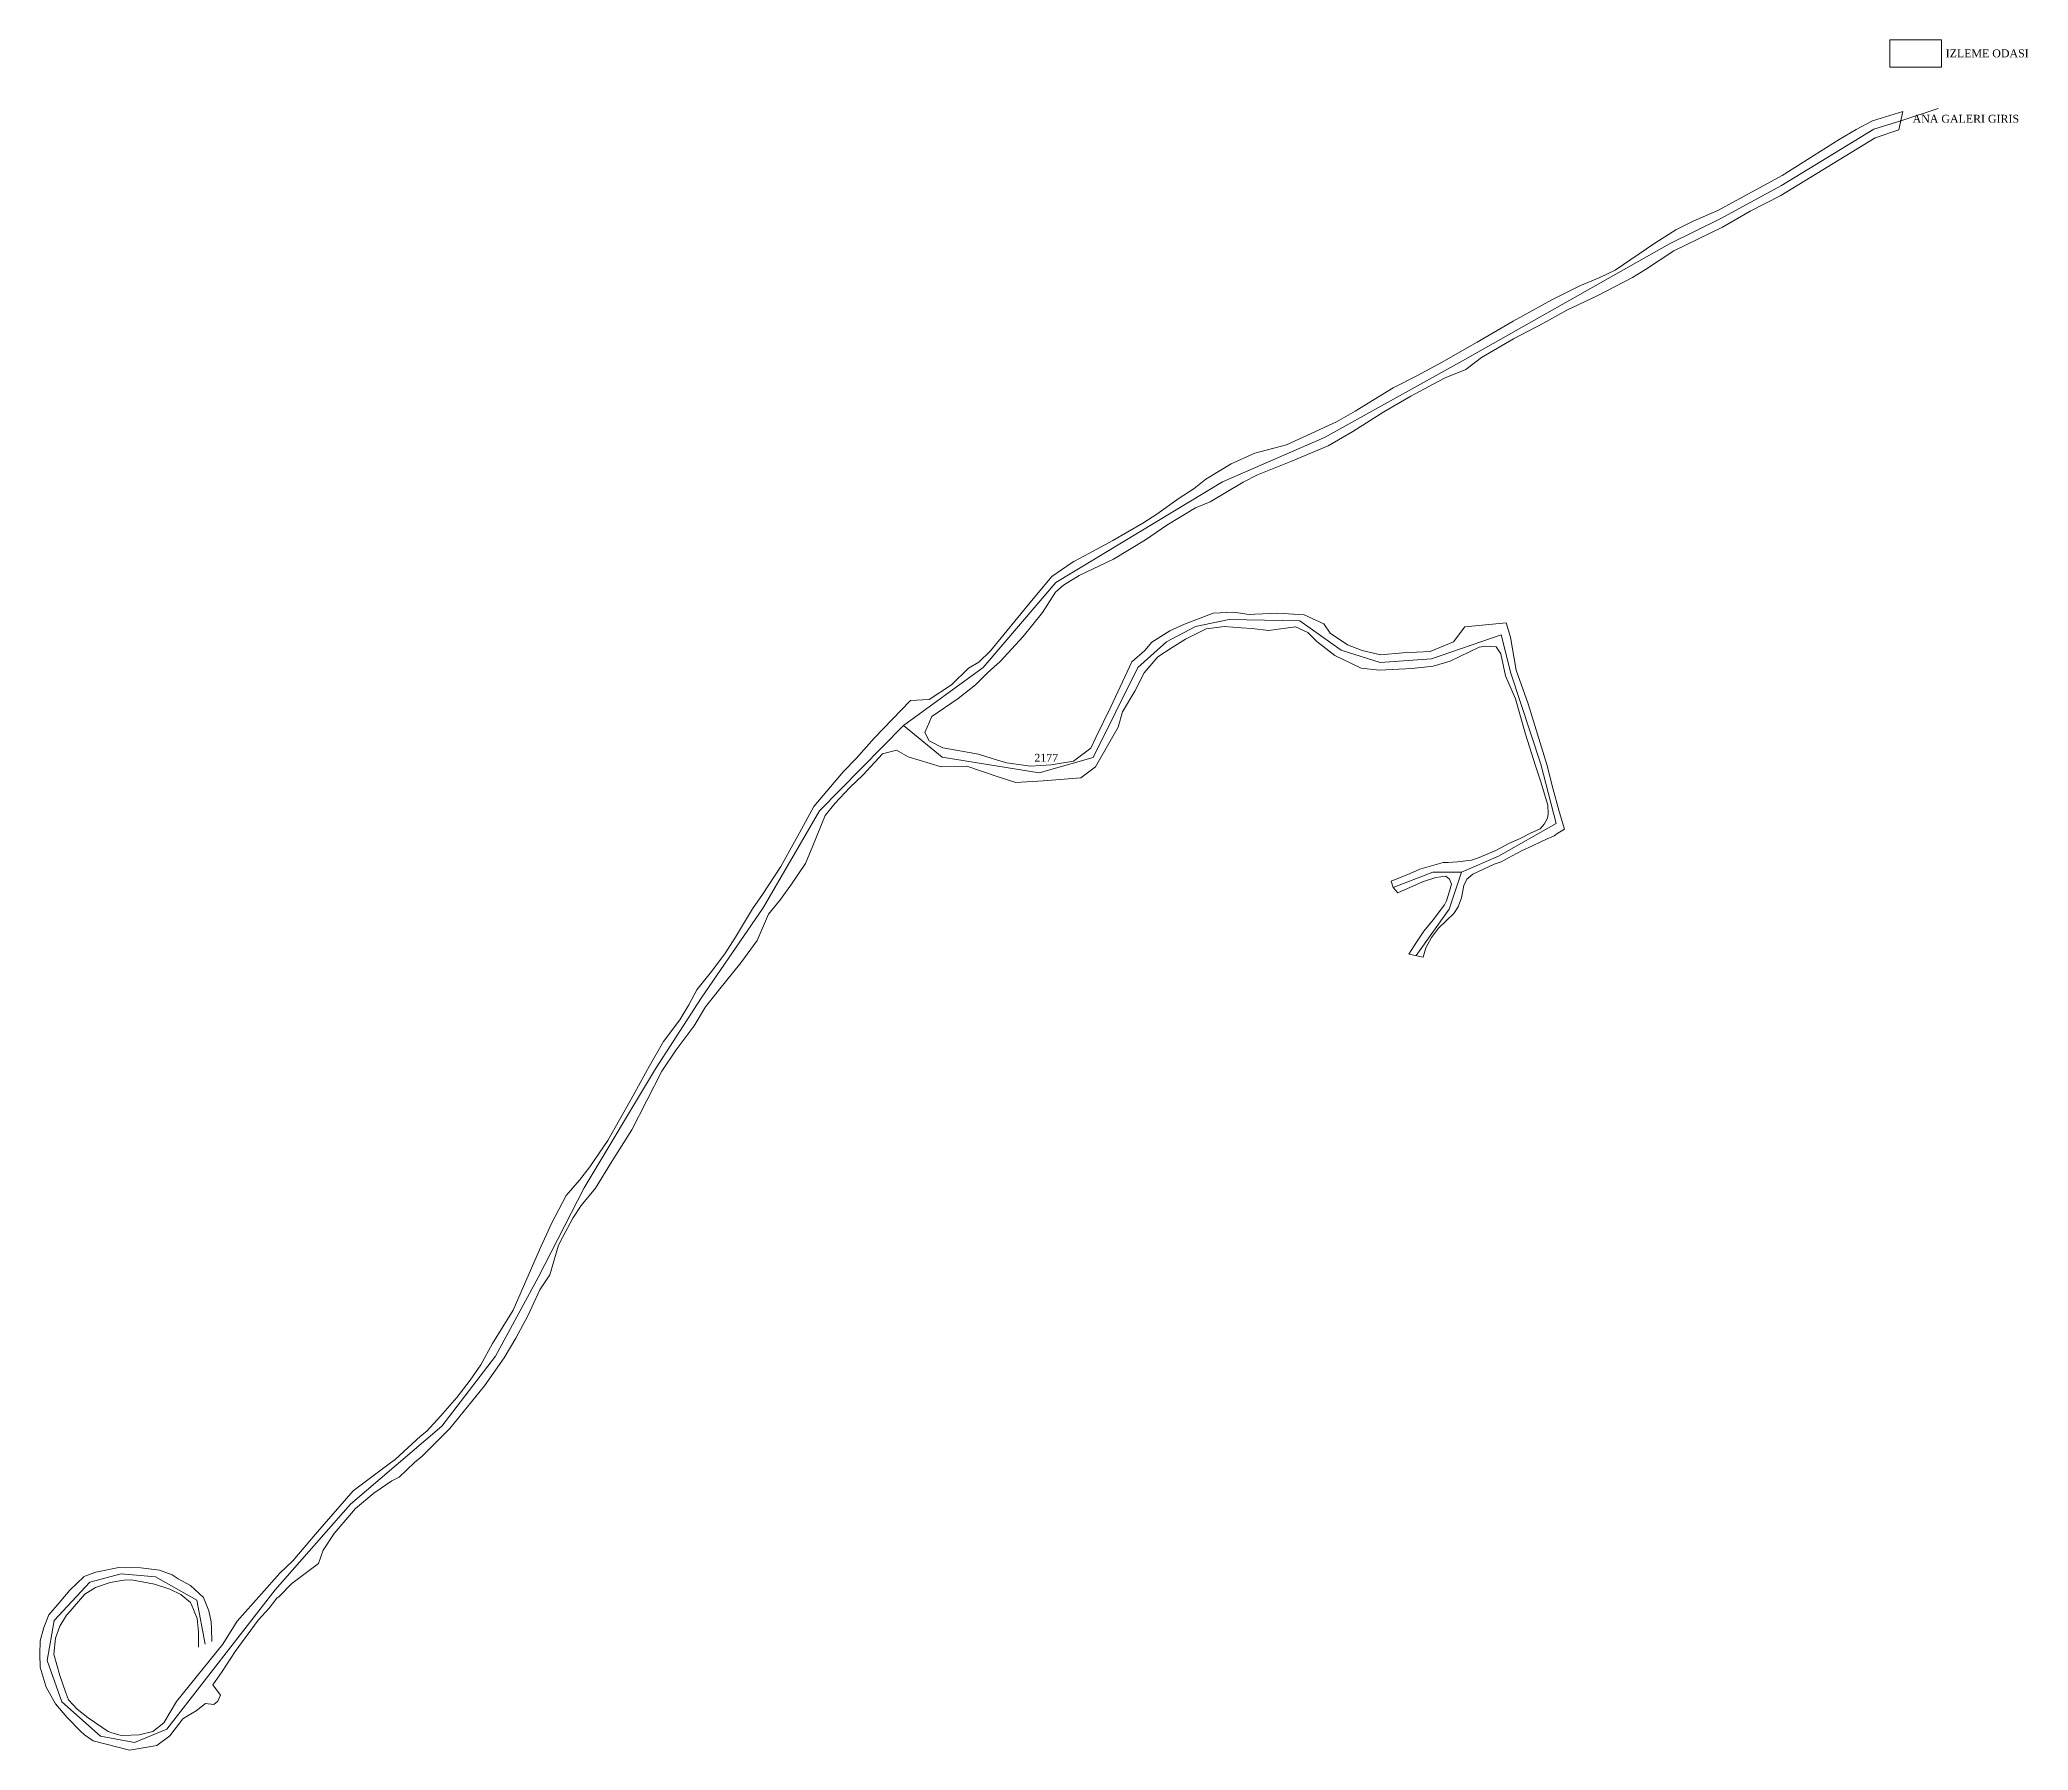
# Model space of a CAD drawing. Header units: millimetres. Extents: x 644460 to 644964, y 4144701 to 4145135.
import ezdxf

# ---------------------------------------------------------------- set-up
doc = ezdxf.new("R2010")
doc.units = ezdxf.units.MM
for name, color, linetype, lineweight in [('2177', 143, 'Continuous', 0), ('2240_1_KAT_SPRAL', 4, 'Continuous', 0), ('ANA_GALERI', 126, 'Continuous', 0), ('GEOFENCE', 3, 'Continuous', 0), ('INIT_COORD', 5, 'Continuous', 0), ('TEXT_BLUE', 5, 'Continuous', 0)]:
    doc.layers.add(name, color=color, linetype=linetype, lineweight=lineweight)
doc.styles.get("Standard").update_dxf_attribs({"font": 'TIMES.TTF'})

msp = doc.modelspace()

# ---------------------------------------------------------------- linework, layer by layer
at = {"layer": '2177', "lineweight": 0}
for p, q in [((644750.17, 4144986.59, 2174), (644746.45, 4144984.85, 2173.45)), ((644757.45, 4144989.34, 2174.42), (644750.17, 4144986.59, 2174)), ((644755.69, 4144985.36, 2174.35), (644760.32, 4144985.98, 2174.85)), ((644762.68, 4144989.61, 2175.27), (644757.45, 4144989.34, 2174.42)), ((644760.32, 4144985.98, 2174.85), (644764.53, 4144985.64, 2175.35)), ((644766.56, 4144989.02, 2175.8), (644762.68, 4144989.61, 2175.27)), ((644768, 4144989.09, 2175.97), (644766.56, 4144989.02, 2175.8)), ((644773.85, 4144989.36, 2176.55), (644768, 4144989.09, 2175.97)), ((644771.48, 4144985.01, 2176.41), (644778.35, 4144985.92, 2176.67)), ((644780.52, 4144988.94, 2176.72), (644773.85, 4144989.36, 2176.55)), ((644778.35, 4144985.92, 2176.67), (644781.43, 4144984.46, 2176.84)), ((644785.49, 4144986.69, 2176.72), (644780.52, 4144988.94, 2176.55)), ((644787.14, 4144984.3, 2177.08), (644785.49, 4144986.69, 2177.08)), ((644818.42, 4144982.06, 2179.87), (644821.27, 4144985.88, 2180.46)), ((644821.27, 4144985.88, 2180.46), (644831.74, 4144986.89, 2180.82)), ((644831.74, 4144986.89, 2180.82), (644832.84, 4144983.25, 2180.66)), ((644741.89, 4144982.02, 2173.14), (644740.11, 4144979.86, 2172.91)), ((644746.45, 4144984.85, 2173.45), (644741.89, 4144982.02, 2173.14)), ((644747.05, 4144980.68, 2173.3), (644750.42, 4144982.78, 2173.8)), ((644750.42, 4144982.78, 2173.8), (644755.69, 4144985.36, 2174.35)), ((644764.53, 4144985.64, 2175.35), (644767.36, 4144985.46, 2175.77)), ((644767.36, 4144985.46, 2175.77), (644771.48, 4144985.01, 2176.41)), ((644781.43, 4144984.46, 2176.84), (644783.72, 4144982.21, 2177.01)), ((644783.72, 4144982.21, 2177.01), (644788.31, 4144978.65, 2177.24)), ((644791.49, 4144981.3, 2177.18), (644787.14, 4144984.3, 2177.08)), ((644791.49, 4144981.3, 2177.18), (644795.22, 4144979.93, 2177.64)), ((644812.45, 4144979.61, 2179.3), (644818.42, 4144982.06, 2179.87)), ((644826.51, 4144980.97, 2180.72), (644824.9, 4144980.72, 2180.42)), ((644829.27, 4144980.82, 2180.41), (644826.51, 4144980.97, 2180.72)), ((644830.44, 4144979.03, 2180.65), (644829.27, 4144980.82, 2180.41)), ((644832.84, 4144983.25, 2180.66), (644834.34, 4144974.88, 2180.54)), ((644736.79, 4144977.02, 2172.08), (644731.46, 4144965.61, 2171.9)), ((644740.11, 4144979.86, 2172.91), (644736.79, 4144977.02, 2172.74)), ((644739.9, 4144974.22, 2172.55), (644743.37, 4144978.3, 2172.95)), ((644743.37, 4144978.3, 2172.95), (644747.05, 4144980.68, 2173.3)), ((644794.96, 4144975.44, 2177.66), (644788.31, 4144978.65, 2177.24)), ((644795.22, 4144979.93, 2177.64), (644799.86, 4144978.83, 2178.1)), ((644799.86, 4144978.83, 2178.1), (644805.51, 4144979.34, 2178.74)), ((644805.51, 4144979.34, 2178.74), (644812.45, 4144979.61, 2179.3)), ((644813.28, 4144975.88, 2179.25), (644807.85, 4144975.32, 2178.89)), ((644817.59, 4144977.23, 2179.85), (644813.28, 4144975.88, 2179.25)), ((644824.9, 4144980.72, 2180.42), (644817.59, 4144977.23, 2179.85)), ((644831.62, 4144973.44, 2180.5), (644830.44, 4144979.03, 2180.65)), ((644737.56, 4144969.62, 2172.2), (644739.9, 4144974.22, 2172.55)), ((644799.65, 4144974.9, 2178.11), (644794.96, 4144975.44, 2177.66)), ((644807.85, 4144975.32, 2178.89), (644799.65, 4144974.9, 2178.11)), ((644834.11, 4144967.61, 2180.37), (644831.62, 4144973.44, 2180.5)), ((644834.34, 4144974.88, 2180.54), (644837.34, 4144966.33, 2180.31)), ((644731.46, 4144965.61, 2171.9), (644727.63, 4144957.85, 2171.14)), ((644734.47, 4144964.33, 2171.64), (644737.56, 4144969.62, 2172.2)), ((644836.66, 4144958.68, 2180.1), (644834.11, 4144967.61, 2180.37)), ((644837.34, 4144966.33, 2180.31), (644842.06, 4144950.98, 2179.96)), ((644684.26, 4144959.07, 2167.9), (644686.07, 4144963.14, 2167.77)), ((644733.3, 4144960.42, 2171.41), (644734.47, 4144964.33, 2171.64)), ((644685.36, 4144956.96, 2167.89), (644684.26, 4144959.07, 2167.9)), ((644688.89, 4144955.21, 2168.18), (644685.36, 4144956.96, 2167.89)), ((644727.63, 4144957.85, 2171.14), (644726.42, 4144955.14, 2170.92)), ((644727.57, 4144950.36, 2170.7), (644733.3, 4144960.42, 2170.89)), ((644839.18, 4144950.65, 2180), (644836.66, 4144958.68, 2180.1)), ((644677.06, 4144954.59, 2168.32), (644680.08, 4144952.93, 2168.43)), ((644680.08, 4144952.93, 2168.43), (644688.44, 4144950.39, 2168.31)), ((644688.44, 4144950.39, 2168.31), (644694.92, 4144950.56, 2168.37)), ((644689.37, 4144955.12, 2168.59), (644688.89, 4144955.21, 2168.18)), ((644697.88, 4144953.61, 2168.53), (644689.37, 4144955.12, 2168.59)), ((644694.92, 4144950.56, 2168.37), (644702.62, 4144947.96, 2168.88)), ((644702.97, 4144951.95, 2168.76), (644697.88, 4144953.61, 2168.53)), ((644705.12, 4144951.4, 2169.34), (644702.97, 4144951.95, 2168.76)), ((644711.11, 4144950.52, 2169.64), (644705.12, 4144951.4, 2169.34)), ((644716.35, 4144950.91, 2170.1), (644711.11, 4144950.52, 2169.64)), ((644721.98, 4144951.81, 2170.46), (644716.35, 4144950.91, 2170.1)), ((644726.42, 4144955.14, 2170.92), (644721.98, 4144951.81, 2170.46)), ((644839.18, 4144950.65, 2180), (644840.51, 4144946.86, 2180.52)), ((644842.06, 4144950.98, 2179.96), (644843.61, 4144944.94, 2180.54)), ((644702.62, 4144947.96, 2168.88), (644707.37, 4144946.37, 2169.31)), ((644707.37, 4144946.37, 2169.31), (644714.31, 4144946.82, 2169.83)), ((644714.31, 4144946.82, 2169.83), (644723.9, 4144947.62, 2170.24)), ((644723.9, 4144947.62, 2170.39), (644727.57, 4144950.36, 2170.7)), ((644840.51, 4144946.86, 2180.52), (644842.3, 4144940.63, 2180.31)), ((644842.3, 4144940.63, 2180.31), (644842.42, 4144938.44, 2180.31)), ((644845.24, 4144939.03, 2180.31), (644843.61, 4144944.94, 2180.54)), ((644841.39, 4144935.84, 2180.16), (644840.37, 4144934.63, 2180.1)), ((644842.29, 4144937.33, 2180.21), (644841.39, 4144935.84, 2180.16)), ((644842.42, 4144938.44, 2180.31), (644842.29, 4144937.33, 2180.21)), ((644846.53, 4144934.6, 2180.14), (644845.24, 4144939.03, 2180.31)), ((644832.44, 4144930.96, 2180.29), (644829.16, 4144929.19, 2180.4)), ((644835.13, 4144932.08, 2180.1), (644832.44, 4144930.96, 2180.29)), ((644837.98, 4144933.55, 2180.1), (644835.13, 4144932.08, 2180.1)), ((644835.86, 4144929.18, 2180.19), (644838.41, 4144930.31, 2180.19)), ((644840.37, 4144934.63, 2180.1), (644837.98, 4144933.55, 2180.1)), ((644838.41, 4144930.31, 2180.19), (644840.52, 4144931.39, 2180.13)), ((644840.52, 4144931.39, 2180.13), (644842.2, 4144932.1, 2180.26)), ((644842.2, 4144932.1, 2180.26), (644843.93, 4144932.88, 2180.54)), ((644843.93, 4144932.88, 2180.54), (644844.85, 4144933.56, 2180.25)), ((644844.85, 4144933.56, 2180.25), (644846.53, 4144934.6, 2180.14)), ((644809.9, 4144924.42, 2180.47), (644815.8, 4144926.15, 2180.39)), ((644815.8, 4144926.15, 2180.39), (644817.08, 4144926.12, 2180.51)), ((644819.43, 4144926.29, 2180.74), (644817.08, 4144926.12, 2180.51)), ((644822.97, 4144926.74, 2180.59), (644819.43, 4144926.29, 2180.74)), ((644824.51, 4144927.18, 2180.63), (644822.97, 4144926.74, 2180.59)), ((644829.16, 4144929.19, 2180.4), (644824.51, 4144927.18, 2180.63)), ((644825.98, 4144924.42, 2180.62), (644828.74, 4144925.66, 2180.59)), ((644828.74, 4144925.66, 2180.59), (644830.51, 4144926.26, 2180.38)), ((644830.51, 4144926.26, 2180.38), (644833.25, 4144927.79, 2180.34)), ((644833.25, 4144927.79, 2180.34), (644835.86, 4144929.18, 2180.19)), ((644807.39, 4144923.3, 2180.51), (644802.57, 4144921.35, 2180.75)), ((644802.57, 4144921.35, 2180.75), (644803.08, 4144919.74, 2180.38)), ((644804.26, 4144918.42, 2180.55), (644810.57, 4144921.23, 2180.58)), ((644809.9, 4144924.42, 2180.47), (644807.39, 4144923.3, 2180.51)), ((644810.57, 4144921.23, 2180.58), (644813.89, 4144922.28, 2180.55)), ((644813.89, 4144922.28, 2180.55), (644816.43, 4144922.67, 2180.15)), ((644816.43, 4144922.67, 2180.15), (644817.36, 4144921.85, 2180.81)), ((644817.93, 4144920.59, 2180.83), (644817.36, 4144921.85, 2180.81)), ((644817.41, 4144918.87, 2181.13), (644817.93, 4144920.59, 2180.83)), ((644821.05, 4144920.27, 2180.73), (644820.42, 4144917.12, 2181.34)), ((644821.78, 4144921.89, 2180.42), (644821.05, 4144920.27, 2180.73)), ((644823.28, 4144923.18, 2180.36), (644821.78, 4144921.89, 2180.42)), ((644823.28, 4144923.18, 2180.36), (644825.98, 4144924.42, 2180.62)), ((644803.08, 4144919.74, 2180.38), (644804.26, 4144918.42, 2180.55)), ((644816.12, 4144915.36, 2182.04), (644813.21, 4144911.54, 2183.18)), ((644816.66, 4144916.43, 2181.7), (644816.12, 4144915.36, 2182.04)), ((644816.66, 4144916.43, 2181.7), (644817.41, 4144918.87, 2181.13)), ((644819.6, 4144914.88, 2181.76), (644820.42, 4144917.12, 2181.34)), ((644813.21, 4144911.54, 2183.18), (644810.89, 4144908.71, 2184.11)), ((644814.63, 4144909.48, 2183.4), (644818.48, 4144913.14, 2182.09)), ((644818.48, 4144913.14, 2182.09), (644819.6, 4144914.88, 2181.76)), ((644809.02, 4144905.87, 2185.09), (644807.11, 4144902.83, 2186)), ((644810.89, 4144908.71, 2184.11), (644809.02, 4144905.87, 2185.09)), ((644811.41, 4144904.44, 2185.03), (644812.86, 4144907.07, 2184.23)), ((644812.86, 4144907.07, 2184.23), (644814.63, 4144909.48, 2183.4)), ((644807.11, 4144902.83, 2186), (644810.74, 4144902.13, 2185.78)), ((644810.74, 4144902.13, 2185.78), (644811.41, 4144904.44, 2185.03))]:
    msp.add_line(p, q, dxfattribs=at)
at = {"layer": '2240_1_KAT_SPRAL', "lineweight": 0}
for p, q in [((644470.9, 4144744.87, 2190.09), (644467.37, 4144741.51, 2189.8)), ((644470.97, 4144744.94, 2190.17), (644470.9, 4144744.87, 2190.09)), ((644473.97, 4144746.12, 2190.39), (644470.97, 4144744.94, 2190.17)), ((644479.79, 4144747.24, 2191.05), (644473.97, 4144746.12, 2190.39)), ((644481.05, 4144744.04, 2191.19), (644477.64, 4144743.44, 2190.76)), ((644485.41, 4144747.15, 2191.59), (644479.79, 4144747.24, 2191.05)), ((644483.03, 4144744.13, 2191.4), (644481.05, 4144744.04, 2191.19)), ((644488.88, 4144743.06, 2191.67), (644483.03, 4144744.13, 2191.4)), ((644490.1, 4144746.6, 2191.73), (644485.41, 4144747.15, 2191.59)), ((644493.37, 4144745.39, 2191.88), (644490.1, 4144746.6, 2191.73)), ((644494.89, 4144744.4, 2191.91), (644493.37, 4144745.39, 2191.88)), ((644497.97, 4144742.73, 2192.22), (644494.89, 4144744.4, 2191.91)), ((644467.37, 4144741.51, 2189.8), (644464.68, 4144738.31, 2189.42)), ((644471.2, 4144740.52, 2189.94), (644466.85, 4144735.51, 2189.45)), ((644473.9, 4144742.22, 2190.32), (644471.2, 4144740.52, 2189.94)), ((644477.64, 4144743.44, 2190.76), (644473.9, 4144742.22, 2190.32)), ((644492.78, 4144741.78, 2191.8), (644488.88, 4144743.06, 2191.67)), ((644495.55, 4144740.4, 2192.17), (644492.78, 4144741.78, 2191.8)), ((644497.96, 4144738.37, 2192.38), (644495.55, 4144740.4, 2192.17)), ((644501.3, 4144739.64, 2192.49), (644497.97, 4144742.73, 2192.22)), ((644502.65, 4144736.31, 2192.79), (644501.3, 4144739.64, 2192.49)), ((644462.03, 4144735.28, 2189.06), (644460.78, 4144732.08, 2188.67)), ((644464.68, 4144738.31, 2189.42), (644462.03, 4144735.28, 2189.06)), ((644466.5, 4144735.15, 2189.38), (644464.8, 4144732.41, 2189.03)), ((644466.85, 4144735.51, 2189.45), (644466.5, 4144735.15, 2189.38)), ((644498.13, 4144738.03, 2192.44), (644497.96, 4144738.37, 2192.38)), ((644499.65, 4144734.34, 2192.92), (644498.13, 4144738.03, 2192.44)), ((644500.03, 4144730.96, 2193.3), (644499.65, 4144734.34, 2192.92)), ((644503.22, 4144733.48, 2193.09), (644502.65, 4144736.31, 2192.79)), ((644459.87, 4144728.65, 2188.36), (644459.75, 4144725.32, 2188.08)), ((644460.78, 4144732.08, 2188.67), (644459.87, 4144728.65, 2188.36)), ((644463.77, 4144729.3, 2188.55), (644463.35, 4144725.28, 2188.04)), ((644464.8, 4144732.41, 2189.03), (644463.77, 4144729.3, 2188.55)), ((644500.04, 4144727.05, 2193.61), (644500.03, 4144730.96, 2193.3)), ((644503.3, 4144731.76, 2193.17), (644503.22, 4144733.48, 2193.09)), ((644503.41, 4144728.52, 2193.44), (644503.3, 4144731.76, 2193.17)), ((644459.75, 4144725.32, 2188.08), (644459.89, 4144721.98, 2187.87)), ((644463.35, 4144725.28, 2188.04), (644464.82, 4144719.88, 2187.36)), ((644459.89, 4144721.98, 2187.87), (644461.38, 4144716.89, 2187.32)), ((644464.82, 4144719.88, 2187.36), (644466.24, 4144715.71, 2187.06)), ((644461.38, 4144716.89, 2187.32), (644463.71, 4144712.71, 2187.03)), ((644466.24, 4144715.71, 2187.06), (644467.06, 4144713.73, 2186.79)), ((644467.06, 4144713.73, 2186.79), (644469.23, 4144711.35, 2186.54)), ((644463.71, 4144712.71, 2187.03), (644466.72, 4144709.24, 2186.65)), ((644466.72, 4144709.24, 2186.65), (644470.11, 4144705.71, 2186.1)), ((644469.23, 4144711.35, 2186.54), (644472.04, 4144709.09, 2186.13)), ((644472.04, 4144709.09, 2186.13), (644477.08, 4144705.7, 2185.44)), ((644470.11, 4144705.71, 2186.1), (644471.11, 4144704.8, 2185.99)), ((644471.11, 4144704.8, 2185.99), (644473.29, 4144703.25, 2185.71)), ((644477.08, 4144705.7, 2185.44), (644478.04, 4144705.35, 2185.34)), ((644478.04, 4144705.35, 2185.34), (644480.18, 4144704.76, 2185.17)), ((644480.18, 4144704.76, 2185.17), (644480.84, 4144704.63, 2184.87)), ((644480.84, 4144704.63, 2184.87), (644484.99, 4144704.81, 2184.43)), ((644484.99, 4144704.81, 2184.43), (644488.43, 4144705.67, 2184.04)), ((644488.43, 4144705.67, 2184.04), (644491.22, 4144707.86, 2183.74)), ((644489.47, 4144702.08, 2184.14), (644492.79, 4144704.55, 2183.72)), ((644473.29, 4144703.25, 2185.71), (644482.52, 4144700.91, 2184.71)), ((644482.52, 4144700.91, 2184.71), (644489.47, 4144702.08, 2184.14))]:
    msp.add_line(p, q, dxfattribs=at)
at = {"layer": 'ANA_GALERI', "lineweight": 0}
for p, q in [((644916.26, 4145109.55, 2157.33), (644920.54, 4145112.07, 2157.17)), ((644920.54, 4145112.07, 2157.17), (644924.69, 4145114.27, 2157.15)), ((644924.69, 4145114.27, 2157.15), (644932.36, 4145116.61, 2156.53)), ((644931.38, 4145112, 2156.73), (644925.38, 4145109.98, 2156.95)), ((644931.38, 4145112, 2156.73), (644932.36, 4145116.61, 2156.53)), ((644925.38, 4145109.98, 2156.95), (644901.43, 4145095.32, 2158.03)), ((644901.77, 4145100.37, 2157.81), (644916.26, 4145109.55, 2157.33)), ((644901.77, 4145100.37, 2157.81), (644885.5, 4145091.48, 2158.33)), ((644893.64, 4145091.35, 2158), (644901.43, 4145095.32, 2158.03)), ((644874.3, 4145081.26, 2158.53), (644886.61, 4145087.33, 2158.51)), ((644879.35, 4145088.88, 2158.75), (644874.84, 4145086.64, 2158.67)), ((644885.5, 4145091.48, 2158.33), (644879.35, 4145088.88, 2158.75)), ((644886.61, 4145087.33, 2158.39), (644893.64, 4145091.35, 2158)), ((644869.44, 4145083.25, 2158.8), (644859.45, 4145076.4, 2158.99)), ((644874.84, 4145086.64, 2158.67), (644869.44, 4145083.25, 2158.8)), ((644863.83, 4145074.56, 2158.75), (644867.08, 4145076.59, 2158.75)), ((644867.08, 4145076.59, 2158.75), (644874.3, 4145081.26, 2158.53)), ((644850.43, 4145072.4, 2159.32), (644843.35, 4145068.85, 2159.4)), ((644855.54, 4145074.48, 2159.24), (644850.43, 4145072.4, 2159.32)), ((644854.83, 4145069.89, 2159.12), (644863.83, 4145074.56, 2158.75)), ((644859.45, 4145076.4, 2158.99), (644855.54, 4145074.48, 2159.24)), ((644843.35, 4145068.85, 2159.4), (644833.52, 4145063.42, 2159.97)), ((644847.17, 4145066.26, 2159.39), (644854.83, 4145069.89, 2159.12)), ((644833.52, 4145063.42, 2159.97), (644824.39, 4145058.14, 2160.35)), ((644833.66, 4145058.93, 2159.97), (644841.27, 4145062.94, 2159.99)), ((644841.27, 4145062.94, 2159.99), (644847.17, 4145066.26, 2159.39)), ((644824.39, 4145058.14, 2160.35), (644815.39, 4145052.98, 2160.72)), ((644825.54, 4145054.19, 2160.51), (644833.66, 4145058.93, 2159.97)), ((644815.39, 4145052.98, 2160.72), (644809.28, 4145049.66, 2161.11)), ((644821.5, 4145051.21, 2160.74), (644825.54, 4145054.19, 2160.51)), ((644803.14, 4145046.57, 2161.42), (644793.44, 4145040.62, 2161.76)), ((644809.28, 4145049.66, 2161.11), (644803.14, 4145046.57, 2161.42)), ((644807.58, 4145044.42, 2161.23), (644813.28, 4145047.48, 2160.99)), ((644813.28, 4145047.48, 2160.99), (644816.33, 4145049.06, 2160.76)), ((644816.33, 4145049.06, 2160.76), (644821.5, 4145051.21, 2160.74)), ((644800.7, 4145040.48, 2161.55), (644807.58, 4145044.42, 2161.23)), ((644788.76, 4145037.87, 2161.81), (644776.07, 4145032.1, 2162.3)), ((644793.44, 4145040.62, 2161.76), (644788.76, 4145037.87, 2161.81)), ((644792.89, 4145035.41, 2161.8), (644800.7, 4145040.48, 2161.55)), ((644776.07, 4145032.1, 2162.3), (644768.03, 4145029.96, 2162.34)), ((644777.12, 4145027.82, 2162.09), (644786.6, 4145031.79, 2161.78)), ((644786.6, 4145031.79, 2161.78), (644792.89, 4145035.41, 2161.8)), ((644762.04, 4145027.27, 2162.59), (644755.57, 4145023.33, 2162.58)), ((644768.03, 4145029.96, 2162.34), (644762.04, 4145027.27, 2162.59)), ((644768.7, 4145024.45, 2162.37), (644777.12, 4145027.82, 2162.09)), ((644755.57, 4145023.33, 2162.69), (644752.59, 4145020.95, 2162.76)), ((644756.69, 4145017.64, 2162.54), (644765.06, 4145022.64, 2162.44)), ((644765.06, 4145022.64, 2162.44), (644768.7, 4145024.45, 2162.37)), ((644748.84, 4145018.57, 2163), (644743.12, 4145014.49, 2163.68)), ((644745.69, 4145011.71, 2163.73), (644752.95, 4145016.06, 2163.04)), ((644752.59, 4145020.95, 2162.76), (644748.84, 4145018.57, 2163)), ((644752.95, 4145016.06, 2163.04), (644756.69, 4145017.64, 2162.75)), ((644739.59, 4145012.18, 2163.82), (644731.99, 4145007.8, 2164.33)), ((644743.12, 4145014.49, 2163.68), (644739.59, 4145012.18, 2163.82)), ((644740.24, 4145007.94, 2164.07), (644745.69, 4145011.71, 2163.73)), ((644731.99, 4145007.8, 2164.33), (644725.93, 4145004.51, 2164.86)), ((644732.13, 4145003.09, 2164.53), (644740.24, 4145007.94, 2164.07)), ((644721.4, 4145002.02, 2165.18), (644716.51, 4144998.7, 2165.63)), ((644722.06, 4145002.47, 2165.06), (644721.4, 4145002.02, 2165.18)), ((644725.93, 4145004.51, 2164.86), (644722.06, 4145002.47, 2165.06)), ((644723.45, 4144998.93, 2165.11), (644732.13, 4145003.09, 2164.53)), ((644716.51, 4144998.7, 2165.63), (644711.38, 4144992.5, 2165.93)), ((644717.46, 4144994.69, 2165.54), (644719.49, 4144996.46, 2165.43)), ((644719.49, 4144996.46, 2165.43), (644723.45, 4144998.93, 2165.11)), ((644711.38, 4144992.5, 2165.93), (644700.93, 4144979.79, 2166.6)), ((644714.13, 4144989.51, 2165.93), (644717.46, 4144994.69, 2165.54)), ((644709.2, 4144983.41, 2166.46), (644714.13, 4144989.51, 2165.93)), ((644703.41, 4144977.13, 2166.64), (644709.2, 4144983.41, 2166.46)), ((644697.99, 4144976.93, 2166.66), (644695.37, 4144975.42, 2167.04)), ((644700.93, 4144979.79, 2166.6), (644697.99, 4144976.93, 2166.66)), ((644700.2, 4144974.21, 2166.86), (644703.41, 4144977.13, 2166.64)), ((644691.07, 4144971.18, 2167.56), (644685.35, 4144967.45, 2167.84)), ((644695.37, 4144975.42, 2167.04), (644691.07, 4144971.18, 2167.56)), ((644692.76, 4144967.74, 2167.58), (644697.1, 4144971.22, 2167.15)), ((644697.1, 4144971.22, 2167.15), (644700.2, 4144974.21, 2166.86)), ((644680.65, 4144967.23, 2168.54), (644671.47, 4144957.69, 2168.62)), ((644680.65, 4144967.23, 2168.59), (644685.35, 4144967.45, 2167.84)), ((644686.07, 4144963.14, 2167.85), (644692.76, 4144967.74, 2167.58)), ((644671.47, 4144957.69, 2168.62), (644666.83, 4144952.47, 2168.75)), ((644666.83, 4144952.47, 2168.75), (644663.63, 4144949.16, 2168.67)), ((644668.63, 4144948.36, 2168.7), (644673.52, 4144953.64, 2168.64)), ((644673.52, 4144953.64, 2168.64), (644677.06, 4144954.59, 2168.32)), ((644663.63, 4144949.16, 2168.67), (644656.12, 4144940.34, 2168.88)), ((644665.28, 4144945.18, 2168.7), (644668.63, 4144948.36, 2168.7)), ((644659.03, 4144938.03, 2169.32), (644661.42, 4144941.12, 2168.94)), ((644661.42, 4144941.12, 2168.94), (644665.28, 4144945.18, 2168.7)), ((644656.12, 4144940.34, 2169.36), (644652.53, 4144933.65, 2169.88)), ((644655.88, 4144930.3, 2169.79), (644659.03, 4144938.03, 2169.32)), ((644647.75, 4144925.12, 2170.11), (644652.53, 4144933.65, 2169.88)), ((644655.88, 4144930.3, 2169.79), (644654.02, 4144925.82, 2169.65)), ((644654.02, 4144925.82, 2169.65), (644650.49, 4144920.59, 2170)), ((644643.1, 4144918, 2170.39), (644647.75, 4144925.12, 2170.11)), ((644650.49, 4144920.59, 2170), (644647.67, 4144916.76, 2170.03)), ((644640.57, 4144914.37, 2170.29), (644643.1, 4144918, 2170.39)), ((644647.67, 4144916.76, 2170.03), (644644.65, 4144912.97, 2170.41)), ((644636.25, 4144907.15, 2170.78), (644640.57, 4144914.37, 2170.29)), ((644644.65, 4144912.97, 2170.41), (644641.75, 4144906.3, 2170.48)), ((644633.57, 4144902.94, 2170.67), (644636.25, 4144907.15, 2170.78)), ((644641.75, 4144906.3, 2170.48), (644637.61, 4144900.62, 2170.69)), ((644630.14, 4144898.46, 2170.71), (644633.57, 4144902.94, 2170.67)), ((644637.61, 4144900.62, 2170.69), (644631.9, 4144893.64, 2170.84)), ((644626.43, 4144893.83, 2171.14), (644630.14, 4144898.46, 2170.71)), ((644622.1, 4144886.24, 2171.8), (644624.45, 4144889.99, 2171.33)), ((644624.45, 4144889.99, 2171.33), (644626.43, 4144893.83, 2171.14)), ((644631.9, 4144893.64, 2170.84), (644628.61, 4144889.53, 2171.22)), ((644617.99, 4144880.7, 2172.27), (644622.1, 4144886.24, 2171.8)), ((644628.61, 4144889.53, 2171.22), (644625.75, 4144884.69, 2171.71)), ((644614.39, 4144874.32, 2172.72), (644617.99, 4144880.7, 2172.27)), ((644625.75, 4144884.69, 2171.71), (644621.22, 4144878.63, 2172.21)), ((644621.22, 4144878.63, 2172.21), (644617.56, 4144873.17, 2172.74)), ((644609.75, 4144866.09, 2172.98), (644614.39, 4144874.32, 2172.72)), ((644617.56, 4144873.17, 2172.74), (644609.94, 4144858.3, 2173.32)), ((644603.89, 4144855.58, 2173.81), (644609.75, 4144866.09, 2172.98)), ((644599.3, 4144848.93, 2174.3), (644603.89, 4144855.58, 2173.81)), ((644609.94, 4144858.3, 2173.32), (644604.84, 4144850.22, 2173.9)), ((644604.84, 4144850.22, 2173.9), (644600.7, 4144843.51, 2174.34)), ((644593.32, 4144841.65, 2174.17), (644596.66, 4144845.54, 2174.51)), ((644596.66, 4144845.54, 2174.51), (644599.3, 4144848.93, 2174.3)), ((644589.55, 4144834.57, 2175.19), (644593.32, 4144841.65, 2174.17)), ((644600.7, 4144843.51, 2174.34), (644597.11, 4144839.1, 2174.68)), ((644586.52, 4144827.89, 2175.51), (644589.55, 4144834.57, 2175.19)), ((644594.95, 4144835.85, 2174.9), (644592.37, 4144831.02, 2175.26)), ((644597.11, 4144839.1, 2174.68), (644594.95, 4144835.85, 2174.9)), ((644592.37, 4144831.02, 2175.26), (644591.39, 4144829.03, 2175.29)), ((644579.82, 4144812.54, 2176.48), (644586.52, 4144827.89, 2175.51)), ((644589.15, 4144821.48, 2176.28), (644591.39, 4144829.03, 2175.29)), ((644589.15, 4144821.48, 2176.58), (644586.65, 4144817.72, 2175.99)), ((644586.65, 4144817.72, 2175.99), (644583.58, 4144811.13, 2176.32)), ((644574.58, 4144804.09, 2176.92), (644579.82, 4144812.54, 2176.48)), ((644583.58, 4144811.13, 2176.32), (644580.54, 4144805.41, 2176.64)), ((644580.54, 4144805.41, 2176.64), (644577.55, 4144800.44, 2176.96)), ((644571.63, 4144798.65, 2177.02), (644574.58, 4144804.09, 2176.92)), ((644577.55, 4144800.44, 2176.96), (644572.59, 4144793.38, 2177.25)), ((644565.57, 4144790.35, 2177.77), (644568.92, 4144794.81, 2177.53)), ((644568.92, 4144794.81, 2177.53), (644571.63, 4144798.65, 2177.02)), ((644561.38, 4144785.66, 2178.11), (644565.57, 4144790.35, 2177.77)), ((644572.59, 4144793.38, 2177.25), (644563.78, 4144782.53, 2178.13)), ((644557.92, 4144781.86, 2178.49), (644561.38, 4144785.66, 2178.11)), ((644549.89, 4144774.68, 2178.97), (644556.33, 4144780.59, 2178.38)), ((644556.33, 4144780.59, 2178.38), (644557.92, 4144781.86, 2178.49)), ((644563.78, 4144782.53, 2178.13), (644556.78, 4144775.48, 2178.39)), ((644548.76, 4144773.84, 2178.98), (644549.89, 4144774.68, 2178.97)), ((644554.85, 4144773.89, 2179.32), (644556.78, 4144775.48, 2178.39)), ((644539.25, 4144766.71, 2179.66), (644548.76, 4144773.84, 2178.98)), ((644549.05, 4144769.23, 2179.03), (644544.52, 4144766.16, 2179.21)), ((644550.93, 4144770.19, 2179.9), (644549.05, 4144769.23, 2179.03)), ((644554.85, 4144773.89, 2179.39), (644550.93, 4144770.19, 2179.9)), ((644530.22, 4144756.27, 2180.64), (644539.25, 4144766.71, 2179.66)), ((644544.52, 4144766.16, 2179.21), (644539.85, 4144762.19, 2179.7)), ((644539.85, 4144762.19, 2179.7), (644534.4, 4144755.9, 2180.37)), ((644523.94, 4144748.92, 2181.1), (644530.22, 4144756.27, 2180.64)), ((644534.4, 4144755.9, 2180.37), (644531.65, 4144751.66, 2180.75)), ((644520.68, 4144745.83, 2181.17), (644523.94, 4144748.92, 2181.1)), ((644531.65, 4144751.66, 2180.75), (644530.49, 4144748.25, 2180.93)), ((644515.99, 4144740.61, 2181.17), (644520.68, 4144745.83, 2181.41)), ((644530.49, 4144748.25, 2181.17), (644523.68, 4144743.24, 2181.16)), ((644509.81, 4144733.65, 2181.56), (644515.99, 4144740.61, 2181.17)), ((644519.9, 4144739.45, 2181.22), (644517.96, 4144736.96, 2181.2)), ((644520.52, 4144739.89, 2181.23), (644519.9, 4144739.45, 2181.22)), ((644523.68, 4144743.24, 2181.16), (644520.52, 4144739.89, 2181.23)), ((644506.19, 4144727.85, 2181.7), (644509.81, 4144733.65, 2181.56)), ((644515.14, 4144733.91, 2181.47), (644509.33, 4144725.98, 2181.74)), ((644517.96, 4144736.96, 2181.2), (644515.14, 4144733.91, 2181.47)), ((644506.19, 4144727.85, 2181.7), (644494.46, 4144713.29, 2182.86)), ((644509.33, 4144725.98, 2181.74), (644506, 4144720.88, 2181.93)), ((644506, 4144720.88, 2181.93), (644503.65, 4144717.52, 2182.14)), ((644503.65, 4144717.52, 2182.14), (644505.61, 4144714.88, 2182.25)), ((644504.89, 4144713.38, 2182.39), (644503.88, 4144712.48, 2182.75)), ((644505.61, 4144714.88, 2182.25), (644504.89, 4144713.38, 2182.39)), ((644491.22, 4144707.86, 2183.74), (644494.46, 4144713.29, 2182.86)), ((644492.79, 4144704.55, 2183.72), (644496.05, 4144708.87, 2183.07)), ((644497.37, 4144709.76, 2182.82), (644496.05, 4144708.87, 2183.07)), ((644499.39, 4144710.9, 2182.57), (644497.37, 4144709.76, 2182.82)), ((644501.81, 4144712.73, 2182.69), (644499.39, 4144710.9, 2182.57)), ((644503.88, 4144712.48, 2182.75), (644501.81, 4144712.73, 2182.69))]:
    msp.add_line(p, q, dxfattribs=at)
msp.add_lwpolyline([(644929.1, 4145127.87), (644942.17, 4145127.87), (644942.17, 4145134.83), (644929.1, 4145134.83), (644929.1, 4145127.87)], close=True, dxfattribs=at)
at = {"layer": 'GEOFENCE'}
for p, q in [((644941.38, 4145117.39, 2156.63), (644931.87, 4145114.3, 2156.63)), ((644925.03, 4145112.13, 2157.05), (644901.6, 4145097.85, 2157.92)), ((644931.87, 4145114.3, 2156.63), (644925.03, 4145112.13, 2157.05)), ((644901.6, 4145097.85, 2157.92), (644886.06, 4145089.41, 2158.42)), ((644886.06, 4145089.41, 2158.42), (644873.22, 4145083.1, 2158.64)), ((644873.22, 4145083.1, 2158.64), (644820.7, 4145053.38, 2160.64)), ((644820.7, 4145053.38, 2160.64), (644785.64, 4145033.9, 2161.87)), ((644785.64, 4145033.9, 2161.87), (644759.84, 4145022.72, 2162.54)), ((644759.84, 4145022.72, 2162.54), (644717.49, 4144997.13, 2165.55)), ((644717.49, 4144997.13, 2165.55), (644699.09, 4144975.57, 2166.76)), ((644745.61, 4144982.06, 2173.3), (644752.93, 4144985.98, 2174.17)), ((644752.93, 4144985.98, 2174.17), (644761.5, 4144987.8, 2175.06)), ((644761.5, 4144987.8, 2175.06), (644779.43, 4144987.43, 2176.61)), ((644779.43, 4144987.43, 2176.61), (644789.9, 4144979.98, 2177.21)), ((644738.34, 4144975.62, 2172.64), (644745.61, 4144982.06, 2173.3)), ((644812.86, 4144977.75, 2179.27), (644830.5, 4144983.85, 2180.61)), ((644830.5, 4144983.85, 2180.61), (644832.98, 4144974.16, 2180.52)), ((644789.9, 4144979.98, 2177.21), (644799.76, 4144976.87, 2178.11)), ((644799.76, 4144976.87, 2178.11), (644812.86, 4144977.75, 2179.27)), ((644699.09, 4144975.57, 2166.76), (644678.86, 4144960.91, 2168.45)), ((644726.99, 4144952.75, 2170.81), (644738.34, 4144975.62, 2172.64)), ((644832.98, 4144974.16, 2180.52), (644840.54, 4144951.07, 2179.98)), ((644678.86, 4144960.91, 2168.45), (644657.58, 4144939.18, 2169.34)), ((644678.86, 4144960.91, 2168.45), (644688.66, 4144952.8, 2168.25)), ((644688.66, 4144952.8, 2168.25), (644713.27, 4144948.87, 2169.79)), ((644713.27, 4144948.87, 2169.79), (644726.99, 4144952.75, 2170.81)), ((644840.54, 4144951.07, 2179.98), (644844.41, 4144935.97, 2180.17)), ((644657.58, 4144939.18, 2169.34), (644643.24, 4144914.58, 2170.37)), ((644844.41, 4144935.97, 2180.17), (644829.84, 4144927.72, 2180.39)), ((644829.84, 4144927.72, 2180.39), (644820.45, 4144923.67, 2180.71)), ((644813.19, 4144923.69, 2180.48), (644803.08, 4144919.74, 2180.38)), ((644820.45, 4144923.67, 2180.71), (644813.19, 4144923.69, 2180.48)), ((644820.45, 4144923.67, 2180.71), (644817.3, 4144914.25, 2182.07)), ((644643.24, 4144914.58, 2170.37), (644627.52, 4144891.68, 2171.18)), ((644817.3, 4144914.25, 2182.07), (644808.92, 4144902.48, 2185.89)), ((644627.52, 4144891.68, 2171.18), (644615.97, 4144873.74, 2172.73)), ((644615.97, 4144873.74, 2172.73), (644597.84, 4144843.55, 2174.34)), ((644597.84, 4144843.55, 2174.34), (644586.16, 4144820.85, 2176.14)), ((644586.16, 4144820.85, 2176.14), (644575.33, 4144800.9, 2176.97)), ((644575.33, 4144800.9, 2176.97), (644561.71, 4144783.15, 2178.21)), ((644561.71, 4144783.15, 2178.21), (644538.57, 4144763.31, 2179.78)), ((644538.57, 4144763.31, 2179.78), (644519.43, 4144741.56, 2181.26)), ((644472.44, 4144743.58, 2190.25), (644480.42, 4144745.64, 2191.12)), ((644480.42, 4144745.64, 2191.12), (644489.09, 4144744.88, 2191.69)), ((644489.09, 4144744.88, 2191.69), (644499.63, 4144739, 2192.43)), ((644463.42, 4144733.84, 2189.05), (644472.44, 4144743.58, 2190.25)), ((644519.43, 4144741.56, 2181.26), (644492.01, 4144706.21, 2183.73)), ((644499.63, 4144739, 2192.43), (644501.73, 4144727.79, 2193.52)), ((644461.62, 4144723.63, 2187.96), (644463.42, 4144733.84, 2189.05)), ((644465.38, 4144713.22, 2186.91), (644461.62, 4144723.63, 2187.96)), ((644475.19, 4144704.48, 2185.57), (644465.38, 4144713.22, 2186.91)), ((644483.75, 4144702.86, 2184.57), (644475.19, 4144704.48, 2185.57)), ((644492.01, 4144706.21, 2183.73), (644483.75, 4144702.86, 2184.57))]:
    msp.add_line(p, q, dxfattribs=at)
at = {"layer": 'INIT_COORD'}
msp.add_point((644931.87, 4145114.3, 2156.63), dxfattribs=at)

# ---------------------------------------------------------------- texts
at = {"layer": 'TEXT_BLUE', "lineweight": 0}
for s, p in [('IZLEME ODASI', (644943.26, 4145130.38)), ('ANA GALERI GIRIS', (644934.87, 4145113.79)), ('2177', (644712.06, 4144951.68))]:
    msp.add_text(s, height=2, dxfattribs=at).set_placement(p)

doc.saveas('drawing.dxf')
